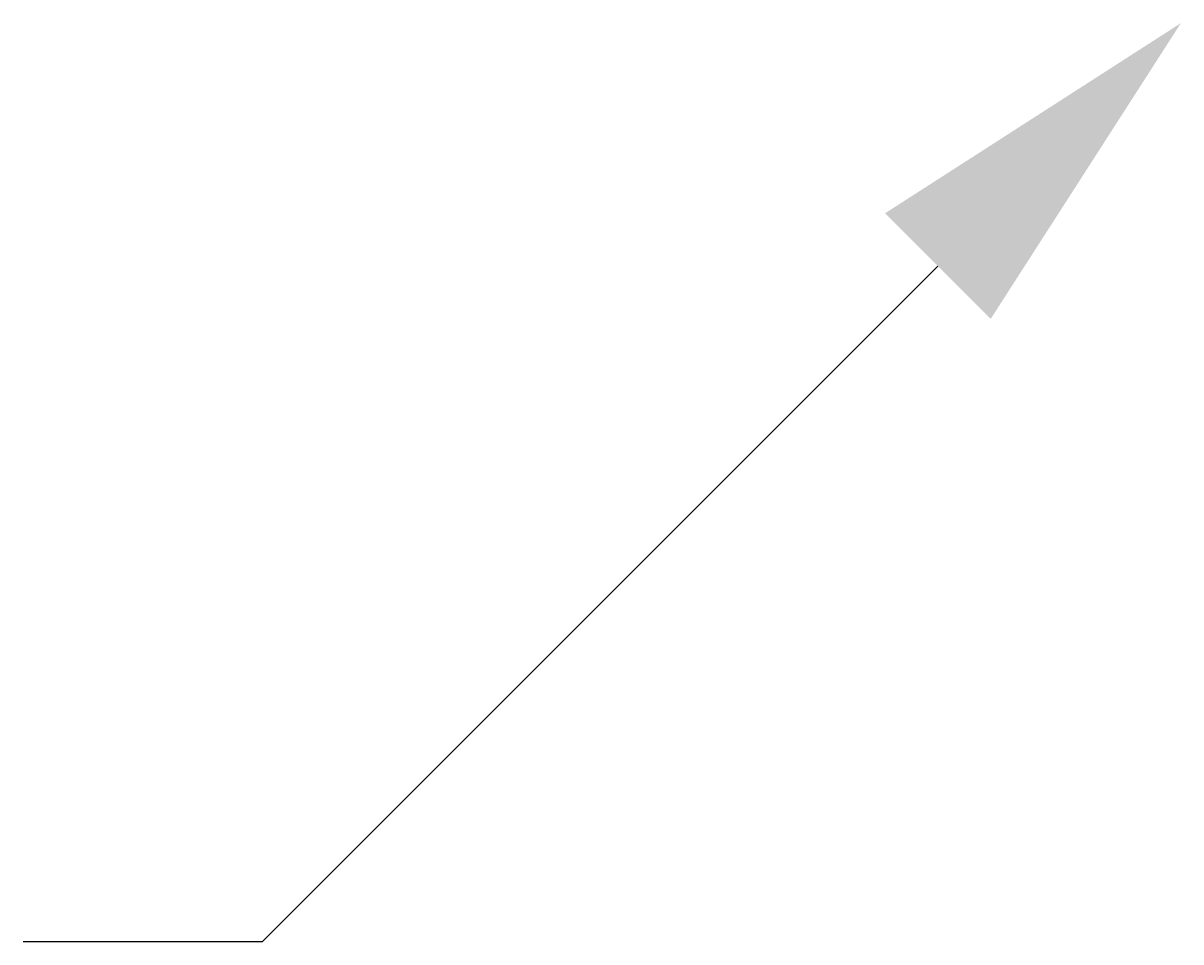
# Model space of a CAD drawing. Header units: millimetres. Extents: x -4.83 to 4.86, y -2.83 to 4.86.
import ezdxf

# ---------------------------------------------------------------- set-up
doc = ezdxf.new("R2010")
doc.units = ezdxf.units.MM
doc.layers.add('SYMB_FIL', color=3, linetype='Continuous')

msp = doc.modelspace()

# ---------------------------------------------------------------- linework, layer by layer
at = {"layer": 'SYMB_FIL'}
for q in [(2.8284, 2.8284), (-4.8284, -2.8284)]:
    msp.add_line((-2.8284, -2.8284), q, dxfattribs=at)
msp.add_solid([(3.2704, 2.3865), (2.3865, 3.2704), (4.8614, 4.8614)], dxfattribs=at)

doc.saveas('drawing.dxf')
